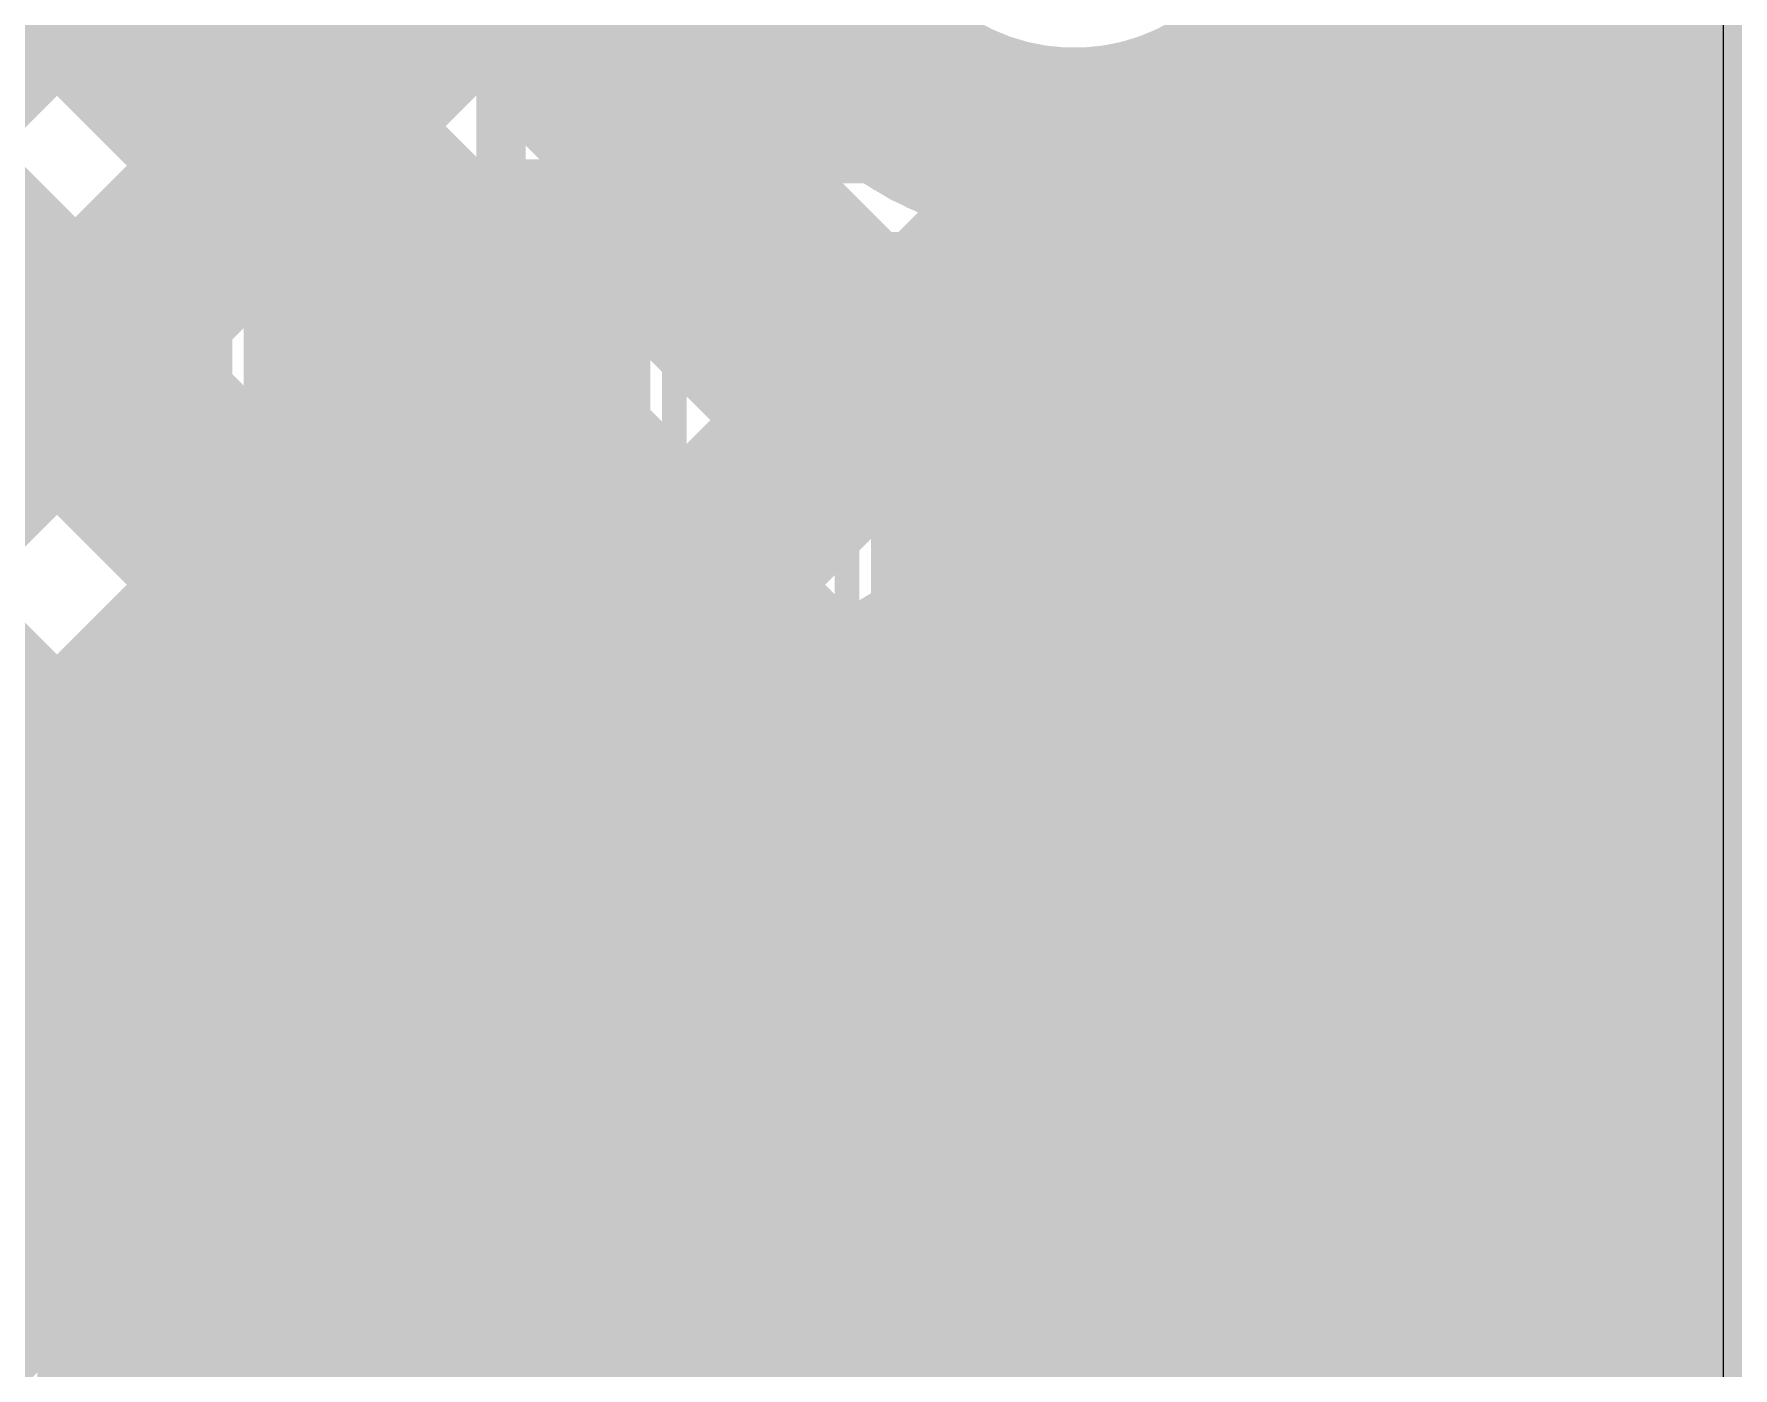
# Model space of a CAD drawing. Header units: millimetres. Extents: x 13 to 259, y -2 to 326.
# Drawn here: x 143.354 to 146.795, y 92.176 to 94.877 of the extents above; entities that cross this region are included whole.
import ezdxf

# ---------------------------------------------------------------- set-up
doc = ezdxf.new("R2010")
doc.units = ezdxf.units.MM
for name, color, linetype in [('BottomLayer', 5, 'Continuous'), ('ConnectLayer', 7, 'Continuous'), ('DrillDrawing', 1, 'Continuous'), ('Mechanical14', 56, 'Continuous'), ('Mechanical15', 56, 'Continuous'), ('Mechanical34', 56, 'Continuous'), ('Mechanical9', 56, 'Continuous'), ('MidLayer1', 16, 'Continuous'), ('MidLayer2', 76, 'Continuous'), ('MidLayer3', 90, 'Continuous'), ('MidLayer4', 156, 'Continuous'), ('MidLayer5', 130, 'Continuous'), ('MidLayer6', 216, 'Continuous'), ('MultiLayer', 9, 'Continuous'), ('TopLayer', 1, 'Continuous'), ('TopPaste', 8, 'Continuous'), ('TopSolder', 216, 'Continuous')]:
    doc.layers.add(name, color=color, linetype=linetype)

# ---------------------------------------------------------------- blocks, each defined once
blk = doc.blocks.new('RESC1005X40N_76')
at = {"layer": 'Mechanical14', "const_width": 0.1}
for points in [[(-0.5, 0.25), (0.5, 0.25)], [(-0.5, 0.25), (-0.5, -0.25)], [(0.5, 0.25), (0.5, -0.25)], [(-0.5, -0.25), (0.5, -0.25)]]:
    blk.add_lwpolyline(points, dxfattribs=at)
at = {"layer": 'Mechanical14', "const_width": 0.05}
for points in [[(-0.525, 0.25, 1), (-0.475, 0.25, 1)], [(-0.525, 0.25, 1), (-0.475, 0.25, 1)], [(0.475, 0.25, 1), (0.525, 0.25, 1)], [(0.475, 0.25, 1), (0.525, 0.25, 1)], [(-0.525, -0.25, 1), (-0.475, -0.25, 1)], [(-0.525, -0.25, 1), (-0.475, -0.25, 1)], [(0.475, -0.25, 1), (0.525, -0.25, 1)], [(0.475, -0.25, 1), (0.525, -0.25, 1)]]:
    blk.add_lwpolyline(points, format="xyb", close=True, dxfattribs=at)
at = {"layer": 'Mechanical15', "const_width": 0.05}
for points in [[(0, 0.5), (0, -0.5)], [(-0.91, 0.46), (0.91, 0.46)], [(-0.91, 0.46), (-0.91, -0.46)], [(0.91, 0.46), (0.91, -0.46)], [(-0.5, 0), (0.5, 0)], [(-0.91, -0.46), (0.91, -0.46)]]:
    blk.add_lwpolyline(points, dxfattribs=at)
at = {"layer": 'Mechanical15'}
for points, const_width in [([(-0.0125, 0.5, 1), (0.0125, 0.5, 1)], 0.025), ([(-0.9225, 0.46, 1), (-0.8975, 0.46, 1)], 0.025), ([(-0.9225, 0.46, 1), (-0.8975, 0.46, 1)], 0.025), ([(0.8975, 0.46, 1), (0.9225, 0.46, 1)], 0.025), ([(0.8975, 0.46, 1), (0.9225, 0.46, 1)], 0.025), ([(0.35, 0, 1), (-0.35, 0, 1)], 0.05), ([(-0.5125, 0, 1), (-0.4875, 0, 1)], 0.025), ([(-0.3625, 0, 1), (-0.3375, 0, 1)], 0.025), ([(0.3375, 0, 1), (0.3625, 0, 1)], 0.025), ([(0.4875, 0, 1), (0.5125, 0, 1)], 0.025), ([(-0.9225, -0.46, 1), (-0.8975, -0.46, 1)], 0.025), ([(-0.9225, -0.46, 1), (-0.8975, -0.46, 1)], 0.025), ([(0.8975, -0.46, 1), (0.9225, -0.46, 1)], 0.025), ([(0.8975, -0.46, 1), (0.9225, -0.46, 1)], 0.025), ([(-0.0125, -0.5, 1), (0.0125, -0.5, 1)], 0.025)]:
    blk.add_lwpolyline(points, format="xyb", close=True, dxfattribs=dict(at, const_width=const_width))
at = {"layer": 'TopLayer'}
for points in [[(-0.18, -0.31), (-0.18, 0.31), (-0.76, -0.31), (-0.76, 0.31)], [(0.76, -0.31), (0.76, 0.31), (0.18, -0.31), (0.18, 0.31)]]:
    blk.add_solid(points, dxfattribs=at)
at = {"layer": 'TopPaste'}
for points in [[(-0.18, -0.31), (-0.18, 0.31), (-0.76, -0.31), (-0.76, 0.31)], [(0.76, -0.31), (0.76, 0.31), (0.18, -0.31), (0.18, 0.31)]]:
    blk.add_solid(points, dxfattribs=at)
at = {"layer": 'TopSolder'}
for points in [[(-0.0784, -0.4116), (-0.0784, 0.4116), (-0.8616, -0.4116), (-0.8616, 0.4116)], [(0.8616, -0.4116), (0.8616, 0.4116), (0.0784, -0.4116), (0.0784, 0.4116)]]:
    blk.add_solid(points, dxfattribs=at)
blk = doc.blocks.new('RESC1005X40N_77')
at = {"layer": 'Mechanical14', "const_width": 0.1}
for points in [[(0.5, 0.25), (-0.5, 0.25)], [(-0.5, -0.25), (-0.5, 0.25)], [(0.5, -0.25), (0.5, 0.25)], [(0.5, -0.25), (-0.5, -0.25)]]:
    blk.add_lwpolyline(points, dxfattribs=at)
at = {"layer": 'Mechanical14', "const_width": 0.05}
for points in [[(-0.525, 0.25, 1), (-0.475, 0.25, 1)], [(-0.525, 0.25, 1), (-0.475, 0.25, 1)], [(0.475, 0.25, 1), (0.525, 0.25, 1)], [(0.475, 0.25, 1), (0.525, 0.25, 1)], [(-0.525, -0.25, 1), (-0.475, -0.25, 1)], [(-0.525, -0.25, 1), (-0.475, -0.25, 1)], [(0.475, -0.25, 1), (0.525, -0.25, 1)], [(0.475, -0.25, 1), (0.525, -0.25, 1)]]:
    blk.add_lwpolyline(points, format="xyb", close=True, dxfattribs=at)
at = {"layer": 'Mechanical15', "const_width": 0.05}
for points in [[(0, -0.5), (0, 0.5)], [(0.91, 0.46), (-0.91, 0.46)], [(-0.91, -0.46), (-0.91, 0.46)], [(0.91, -0.46), (0.91, 0.46)], [(0.5, 0), (-0.5, 0)], [(0.91, -0.46), (-0.91, -0.46)]]:
    blk.add_lwpolyline(points, dxfattribs=at)
at = {"layer": 'Mechanical15'}
for points, const_width in [([(-0.0125, 0.5, 1), (0.0125, 0.5, 1)], 0.025), ([(-0.9225, 0.46, 1), (-0.8975, 0.46, 1)], 0.025), ([(-0.9225, 0.46, 1), (-0.8975, 0.46, 1)], 0.025), ([(0.8975, 0.46, 1), (0.9225, 0.46, 1)], 0.025), ([(0.8975, 0.46, 1), (0.9225, 0.46, 1)], 0.025), ([(0.35, 0, 1), (-0.35, 0, 1)], 0.05), ([(-0.5125, 0, 1), (-0.4875, 0, 1)], 0.025), ([(-0.3625, 0, 1), (-0.3375, 0, 1)], 0.025), ([(0.3375, 0, 1), (0.3625, 0, 1)], 0.025), ([(0.4875, 0, 1), (0.5125, 0, 1)], 0.025), ([(-0.9225, -0.46, 1), (-0.8975, -0.46, 1)], 0.025), ([(-0.9225, -0.46, 1), (-0.8975, -0.46, 1)], 0.025), ([(0.8975, -0.46, 1), (0.9225, -0.46, 1)], 0.025), ([(0.8975, -0.46, 1), (0.9225, -0.46, 1)], 0.025), ([(-0.0125, -0.5, 1), (0.0125, -0.5, 1)], 0.025)]:
    blk.add_lwpolyline(points, format="xyb", close=True, dxfattribs=dict(at, const_width=const_width))
at = {"layer": 'TopLayer'}
for points in [[(-0.18, -0.31), (-0.18, 0.31), (-0.76, -0.31), (-0.76, 0.31)], [(0.76, -0.31), (0.76, 0.31), (0.18, -0.31), (0.18, 0.31)]]:
    blk.add_solid(points, dxfattribs=at)
at = {"layer": 'TopPaste'}
for points in [[(-0.18, -0.31), (-0.18, 0.31), (-0.76, -0.31), (-0.76, 0.31)], [(0.76, -0.31), (0.76, 0.31), (0.18, -0.31), (0.18, 0.31)]]:
    blk.add_solid(points, dxfattribs=at)
at = {"layer": 'TopSolder'}
for points in [[(-0.0784, -0.4116), (-0.0784, 0.4116), (-0.8616, -0.4116), (-0.8616, 0.4116)], [(0.8616, -0.4116), (0.8616, 0.4116), (0.0784, -0.4116), (0.0784, 0.4116)]]:
    blk.add_solid(points, dxfattribs=at)
blk = doc.blocks.new('RESC1005X40N_78')
at = {"layer": 'Mechanical14', "const_width": 0.1}
for points in [[(0.5, 0.25), (-0.5, 0.25)], [(-0.5, -0.25), (-0.5, 0.25)], [(0.5, -0.25), (0.5, 0.25)], [(0.5, -0.25), (-0.5, -0.25)]]:
    blk.add_lwpolyline(points, dxfattribs=at)
at = {"layer": 'Mechanical14', "const_width": 0.05}
for points in [[(-0.525, 0.25, 1), (-0.475, 0.25, 1)], [(-0.525, 0.25, 1), (-0.475, 0.25, 1)], [(0.475, 0.25, 1), (0.525, 0.25, 1)], [(0.475, 0.25, 1), (0.525, 0.25, 1)], [(-0.525, -0.25, 1), (-0.475, -0.25, 1)], [(-0.525, -0.25, 1), (-0.475, -0.25, 1)], [(0.475, -0.25, 1), (0.525, -0.25, 1)], [(0.475, -0.25, 1), (0.525, -0.25, 1)]]:
    blk.add_lwpolyline(points, format="xyb", close=True, dxfattribs=at)
at = {"layer": 'Mechanical15', "const_width": 0.05}
for points in [[(0, -0.5), (0, 0.5)], [(0.91, 0.46), (-0.91, 0.46)], [(-0.91, -0.46), (-0.91, 0.46)], [(0.91, -0.46), (0.91, 0.46)], [(0.5, 0), (-0.5, 0)], [(0.91, -0.46), (-0.91, -0.46)]]:
    blk.add_lwpolyline(points, dxfattribs=at)
at = {"layer": 'Mechanical15'}
for points, const_width in [([(-0.0125, 0.5, 1), (0.0125, 0.5, 1)], 0.025), ([(-0.9225, 0.46, 1), (-0.8975, 0.46, 1)], 0.025), ([(-0.9225, 0.46, 1), (-0.8975, 0.46, 1)], 0.025), ([(0.8975, 0.46, 1), (0.9225, 0.46, 1)], 0.025), ([(0.8975, 0.46, 1), (0.9225, 0.46, 1)], 0.025), ([(0.35, 0, 1), (-0.35, 0, 1)], 0.05), ([(-0.5125, 0, 1), (-0.4875, 0, 1)], 0.025), ([(-0.3625, 0, 1), (-0.3375, 0, 1)], 0.025), ([(0.3375, 0, 1), (0.3625, 0, 1)], 0.025), ([(0.4875, 0, 1), (0.5125, 0, 1)], 0.025), ([(-0.9225, -0.46, 1), (-0.8975, -0.46, 1)], 0.025), ([(-0.9225, -0.46, 1), (-0.8975, -0.46, 1)], 0.025), ([(0.8975, -0.46, 1), (0.9225, -0.46, 1)], 0.025), ([(0.8975, -0.46, 1), (0.9225, -0.46, 1)], 0.025), ([(-0.0125, -0.5, 1), (0.0125, -0.5, 1)], 0.025)]:
    blk.add_lwpolyline(points, format="xyb", close=True, dxfattribs=dict(at, const_width=const_width))
at = {"layer": 'TopLayer'}
for points in [[(-0.18, -0.31), (-0.18, 0.31), (-0.76, -0.31), (-0.76, 0.31)], [(0.76, -0.31), (0.76, 0.31), (0.18, -0.31), (0.18, 0.31)]]:
    blk.add_solid(points, dxfattribs=at)
at = {"layer": 'TopPaste'}
for points in [[(-0.18, -0.31), (-0.18, 0.31), (-0.76, -0.31), (-0.76, 0.31)], [(0.76, -0.31), (0.76, 0.31), (0.18, -0.31), (0.18, 0.31)]]:
    blk.add_solid(points, dxfattribs=at)
at = {"layer": 'TopSolder'}
for points in [[(-0.0784, -0.4116), (-0.0784, 0.4116), (-0.8616, -0.4116), (-0.8616, 0.4116)], [(0.8616, -0.4116), (0.8616, 0.4116), (0.0784, -0.4116), (0.0784, 0.4116)]]:
    blk.add_solid(points, dxfattribs=at)
blk = doc.blocks.new('RESC1005X40N_80')
at = {"layer": 'Mechanical14', "const_width": 0.1}
for points in [[(0.5, 0.25), (-0.5, 0.25)], [(-0.5, -0.25), (-0.5, 0.25)], [(0.5, -0.25), (0.5, 0.25)], [(0.5, -0.25), (-0.5, -0.25)]]:
    blk.add_lwpolyline(points, dxfattribs=at)
at = {"layer": 'Mechanical14', "const_width": 0.05}
for points in [[(-0.525, 0.25, 1), (-0.475, 0.25, 1)], [(-0.525, 0.25, 1), (-0.475, 0.25, 1)], [(0.475, 0.25, 1), (0.525, 0.25, 1)], [(0.475, 0.25, 1), (0.525, 0.25, 1)], [(-0.525, -0.25, 1), (-0.475, -0.25, 1)], [(-0.525, -0.25, 1), (-0.475, -0.25, 1)], [(0.475, -0.25, 1), (0.525, -0.25, 1)], [(0.475, -0.25, 1), (0.525, -0.25, 1)]]:
    blk.add_lwpolyline(points, format="xyb", close=True, dxfattribs=at)
at = {"layer": 'Mechanical15', "const_width": 0.05}
for points in [[(0, -0.5), (0, 0.5)], [(0.91, 0.46), (-0.91, 0.46)], [(-0.91, -0.46), (-0.91, 0.46)], [(0.91, -0.46), (0.91, 0.46)], [(0.5, 0), (-0.5, 0)], [(0.91, -0.46), (-0.91, -0.46)]]:
    blk.add_lwpolyline(points, dxfattribs=at)
at = {"layer": 'Mechanical15'}
for points, const_width in [([(-0.0125, 0.5, 1), (0.0125, 0.5, 1)], 0.025), ([(-0.9225, 0.46, 1), (-0.8975, 0.46, 1)], 0.025), ([(-0.9225, 0.46, 1), (-0.8975, 0.46, 1)], 0.025), ([(0.8975, 0.46, 1), (0.9225, 0.46, 1)], 0.025), ([(0.8975, 0.46, 1), (0.9225, 0.46, 1)], 0.025), ([(0.35, 0, 1), (-0.35, 0, 1)], 0.05), ([(-0.5125, 0, 1), (-0.4875, 0, 1)], 0.025), ([(-0.3625, 0, 1), (-0.3375, 0, 1)], 0.025), ([(0.3375, 0, 1), (0.3625, 0, 1)], 0.025), ([(0.4875, 0, 1), (0.5125, 0, 1)], 0.025), ([(-0.9225, -0.46, 1), (-0.8975, -0.46, 1)], 0.025), ([(-0.9225, -0.46, 1), (-0.8975, -0.46, 1)], 0.025), ([(0.8975, -0.46, 1), (0.9225, -0.46, 1)], 0.025), ([(0.8975, -0.46, 1), (0.9225, -0.46, 1)], 0.025), ([(-0.0125, -0.5, 1), (0.0125, -0.5, 1)], 0.025)]:
    blk.add_lwpolyline(points, format="xyb", close=True, dxfattribs=dict(at, const_width=const_width))
at = {"layer": 'TopLayer'}
for points in [[(-0.18, -0.31), (-0.18, 0.31), (-0.76, -0.31), (-0.76, 0.31)], [(0.76, -0.31), (0.76, 0.31), (0.18, -0.31), (0.18, 0.31)]]:
    blk.add_solid(points, dxfattribs=at)
at = {"layer": 'TopPaste'}
for points in [[(-0.18, -0.31), (-0.18, 0.31), (-0.76, -0.31), (-0.76, 0.31)], [(0.76, -0.31), (0.76, 0.31), (0.18, -0.31), (0.18, 0.31)]]:
    blk.add_solid(points, dxfattribs=at)
at = {"layer": 'TopSolder'}
for points in [[(-0.0784, -0.4116), (-0.0784, 0.4116), (-0.8616, -0.4116), (-0.8616, 0.4116)], [(0.8616, -0.4116), (0.8616, 0.4116), (0.0784, -0.4116), (0.0784, 0.4116)]]:
    blk.add_solid(points, dxfattribs=at)
blk = doc.blocks.new('RESC1005X40N_81')
at = {"layer": 'Mechanical14', "const_width": 0.1}
for points in [[(-0.5, 0.25), (0.5, 0.25)], [(-0.5, 0.25), (-0.5, -0.25)], [(0.5, 0.25), (0.5, -0.25)], [(-0.5, -0.25), (0.5, -0.25)]]:
    blk.add_lwpolyline(points, dxfattribs=at)
at = {"layer": 'Mechanical14', "const_width": 0.05}
for points in [[(-0.525, 0.25, 1), (-0.475, 0.25, 1)], [(-0.525, 0.25, 1), (-0.475, 0.25, 1)], [(0.475, 0.25, 1), (0.525, 0.25, 1)], [(0.475, 0.25, 1), (0.525, 0.25, 1)], [(-0.525, -0.25, 1), (-0.475, -0.25, 1)], [(-0.525, -0.25, 1), (-0.475, -0.25, 1)], [(0.475, -0.25, 1), (0.525, -0.25, 1)], [(0.475, -0.25, 1), (0.525, -0.25, 1)]]:
    blk.add_lwpolyline(points, format="xyb", close=True, dxfattribs=at)
at = {"layer": 'Mechanical15', "const_width": 0.05}
for points in [[(0, 0.5), (0, -0.5)], [(-0.91, 0.46), (0.91, 0.46)], [(-0.91, 0.46), (-0.91, -0.46)], [(0.91, 0.46), (0.91, -0.46)], [(-0.5, 0), (0.5, 0)], [(-0.91, -0.46), (0.91, -0.46)]]:
    blk.add_lwpolyline(points, dxfattribs=at)
at = {"layer": 'Mechanical15'}
for points, const_width in [([(-0.0125, 0.5, 1), (0.0125, 0.5, 1)], 0.025), ([(-0.9225, 0.46, 1), (-0.8975, 0.46, 1)], 0.025), ([(-0.9225, 0.46, 1), (-0.8975, 0.46, 1)], 0.025), ([(0.8975, 0.46, 1), (0.9225, 0.46, 1)], 0.025), ([(0.8975, 0.46, 1), (0.9225, 0.46, 1)], 0.025), ([(0.35, 0, 1), (-0.35, 0, 1)], 0.05), ([(-0.5125, 0, 1), (-0.4875, 0, 1)], 0.025), ([(-0.3625, 0, 1), (-0.3375, 0, 1)], 0.025), ([(0.3375, 0, 1), (0.3625, 0, 1)], 0.025), ([(0.4875, 0, 1), (0.5125, 0, 1)], 0.025), ([(-0.9225, -0.46, 1), (-0.8975, -0.46, 1)], 0.025), ([(-0.9225, -0.46, 1), (-0.8975, -0.46, 1)], 0.025), ([(0.8975, -0.46, 1), (0.9225, -0.46, 1)], 0.025), ([(0.8975, -0.46, 1), (0.9225, -0.46, 1)], 0.025), ([(-0.0125, -0.5, 1), (0.0125, -0.5, 1)], 0.025)]:
    blk.add_lwpolyline(points, format="xyb", close=True, dxfattribs=dict(at, const_width=const_width))
at = {"layer": 'TopLayer'}
for points in [[(-0.18, -0.31), (-0.18, 0.31), (-0.76, -0.31), (-0.76, 0.31)], [(0.76, -0.31), (0.76, 0.31), (0.18, -0.31), (0.18, 0.31)]]:
    blk.add_solid(points, dxfattribs=at)
at = {"layer": 'TopPaste'}
for points in [[(-0.18, -0.31), (-0.18, 0.31), (-0.76, -0.31), (-0.76, 0.31)], [(0.76, -0.31), (0.76, 0.31), (0.18, -0.31), (0.18, 0.31)]]:
    blk.add_solid(points, dxfattribs=at)
at = {"layer": 'TopSolder'}
for points in [[(-0.0784, -0.4116), (-0.0784, 0.4116), (-0.8616, -0.4116), (-0.8616, 0.4116)], [(0.8616, -0.4116), (0.8616, 0.4116), (0.0784, -0.4116), (0.0784, 0.4116)]]:
    blk.add_solid(points, dxfattribs=at)

msp = doc.modelspace()

# ---------------------------------------------------------------- linework, layer by layer
at = {"layer": 'BottomLayer', "const_width": 0.25}
for points in [[(144.0658, 94.0116, 1), (144.3158, 94.0116, 1)], [(145.3358, 94.0116, 1), (145.5858, 94.0116, 1)], [(144.0658, 93.0716, 1), (144.3158, 93.0716, 1)], [(145.3358, 93.0716, 1), (145.5858, 93.0716, 1)]]:
    msp.add_lwpolyline(points, format="xyb", close=True, dxfattribs=at)
at = {"layer": 'ConnectLayer', "const_width": 0.4}
for points in [[(146.59, 90.2614), (146.59, 117.0401)], [(146.51, 90.865), (146.51, 112.5108)], [(139.1214, 100.1631), (145.6561, 93.6283)], [(139.1214, 100.1631), (145.6561, 93.6283)], [(139.1214, 100.1631), (145.6561, 93.6283)], [(139.1353, 99.3006), (144.9982, 93.4378)], [(139.1353, 99.3006), (144.9982, 93.4378)], [(139.1353, 99.3006), (144.9982, 93.4378)], [(138.9374, 98.6501), (143.9691, 93.6183)], [(138.9374, 98.6501), (143.9691, 93.6183)], [(138.9374, 98.6501), (143.9691, 93.6183)], [(141.6643, 92.4497), (147.5574, 98.3428)], [(141.6643, 92.4497), (147.5574, 98.3428)], [(141.6643, 92.4497), (146.51, 97.2954)], [(144.7077, 97.1223), (147.7126, 94.1174)], [(144.7077, 97.1223), (147.7126, 94.1174)], [(141.6643, 92.4497), (146.05, 96.8354)], [(145.7905, 92.3333), (150.0155, 96.5582)], [(145.7905, 92.3333), (150.0155, 96.5582)], [(142.9461, 96.3384), (145.6561, 93.6283)], [(141.6057, 95.9817), (143.9691, 93.6183)], [(142.448, 95.988), (144.9982, 93.4378)], [(145.4204, 93.6602), (147.5496, 95.7894)], [(145.4204, 93.6602), (147.5496, 95.7894)], [(141.3617, 92.9957), (143.9904, 95.6243)], [(141.3617, 92.9957), (143.9904, 95.6243)], [(141.3617, 92.9957), (143.9904, 95.6243)], [(141.3617, 92.9957), (143.9904, 95.6243)], [(145.9731, 93.3644), (147.9389, 95.3302)], [(145.9731, 93.3644), (147.9389, 95.3302)], [(146.05, 93.1023), (146.05, 95.2085)], [(145.9943, 94.9872), (147.6134, 93.3681)], [(145.9943, 94.9872), (147.6134, 93.3681)], [(145.9943, 94.9872), (146.51, 94.4715)], [(145.9943, 94.9872), (146.05, 94.9315)], [(141.5403, 91.4771), (144.972, 94.9089)], [(141.5403, 91.4771), (144.972, 94.9089)], [(141.5403, 91.4771), (144.972, 94.9089)], [(141.8105, 94.9284), (143.6042, 93.1347)], [(141.8105, 94.9284), (143.6042, 93.1347)], [(141.8105, 94.9284), (143.6042, 93.1347)], [(141.8105, 94.9284), (143.6042, 93.1347)], [(143.0371, 92.974), (144.972, 94.9089)], [(146.59, 94.7998), (151.36, 94.7998)], [(145.4204, 93.6602), (146.51, 94.7499)], [(144.4911, 93.5795), (145.5713, 94.6596)], [(144.4911, 93.5795), (145.5713, 94.6596)], [(144.4911, 93.5795), (145.5713, 94.6596)], [(144.4911, 93.5795), (145.5713, 94.6596)], [(145.4834, 94.6496), (148.0758, 92.0573)], [(145.4834, 94.6496), (148.0758, 92.0573)], [(145.4834, 94.6496), (146.51, 93.623)], [(145.4834, 94.6496), (146.05, 94.083)], [(145.4204, 93.6602), (146.05, 94.2899)], [(146.59, 94.1998), (151.36, 94.1998)], [(141.8014, 94.089), (143.7077, 92.1827)], [(141.8014, 94.089), (143.7077, 92.1827)], [(141.8014, 94.089), (143.7077, 92.1827)], [(145.9731, 93.3644), (146.51, 93.9013)], [(146.59, 93.5998), (151.36, 93.5998)], [(145.9731, 93.3644), (146.05, 93.4413)], [(146.0407, 91.7349), (147.6359, 93.3301)], [(146.0407, 91.7349), (147.6359, 93.3301)], [(146.0176, 93.2669), (147.5931, 91.6914)], [(146.0176, 93.2669), (147.5931, 91.6914)], [(146.0176, 93.2669), (146.51, 92.7744)], [(144.7784, 93.0182), (144.8722, 93.112)], [(144.7784, 93.0182), (144.8722, 93.112)], [(144.7784, 93.0182), (144.8722, 93.112)], [(144.7784, 93.0182), (144.8722, 93.112)], [(145.7905, 92.3333), (146.51, 93.0528)], [(146.05, 91.8747), (146.05, 93.0409)], [(142.9014, 92.974), (143.609, 92.974)], [(146.59, 92.9998), (151.36, 92.9998)], [(144.7376, 92.8498), (145.2096, 92.3778)], [(144.7376, 92.8498), (145.2096, 92.3778)], [(144.7376, 92.8498), (145.2096, 92.3778)], [(137.7333, 86.8216), (143.683, 92.7713)], [(137.7333, 86.8216), (143.683, 92.7713)], [(137.7333, 86.8216), (143.683, 92.7713)], [(145.7905, 92.3333), (146.05, 92.5928)], [(145.827, 92.609), (148.7881, 89.6478)], [(145.827, 92.609), (148.7881, 89.6478)], [(145.827, 92.609), (146.51, 91.9259)], [(145.827, 92.609), (146.05, 92.3859)], [(144.7179, 92.1092), (145.1681, 92.5594)], [(144.7179, 92.1092), (145.1681, 92.5594)], [(144.7179, 92.1092), (145.1681, 92.5594)], [(145.557, 92.4895), (145.6404, 92.406)], [(144.2539, 92.485), (144.319, 92.4199)], [(144.2539, 92.485), (144.319, 92.4199)], [(144.2539, 92.485), (144.319, 92.4199)], [(146.59, 92.3998), (151.36, 92.3998)], [(146.0407, 91.7349), (146.51, 92.2043)]]:
    msp.add_lwpolyline(points, dxfattribs=at)
at = {"layer": 'ConnectLayer'}
for points, const_width in [([(146.0508, 95.2392, 1), (144.8708, 95.2392, 1)], 0.4), ([(146.0508, 95.2392, 1), (144.8708, 95.2392, 1)], 0.4), ([(146.0508, 95.2392, 1), (144.8708, 95.2392, 1)], 0.4), ([(145.8943, 94.9872, 1), (146.0943, 94.9872, 1)], 0.2), ([(145.8943, 94.9872, 1), (146.0943, 94.9872, 1)], 0.2), ([(145.8943, 94.9872, 1), (146.0943, 94.9872, 1)], 0.2), ([(145.8943, 94.9872, 1), (146.0943, 94.9872, 1)], 0.2), ([(145.95, 94.9315, 1), (146.15, 94.9315, 1)], 0.2), ([(144.872, 94.9089, 1), (145.072, 94.9089, 1)], 0.2), ([(144.872, 94.9089, 1), (145.072, 94.9089, 1)], 0.2), ([(144.872, 94.9089, 1), (145.072, 94.9089, 1)], 0.2), ([(144.872, 94.9089, 1), (145.072, 94.9089, 1)], 0.2), ([(146.49, 94.7998, 1), (146.69, 94.7998, 1)], 0.2), ([(146.41, 94.7499, 1), (146.61, 94.7499, 1)], 0.2), ([(145.4713, 94.6596, 1), (145.6713, 94.6596, 1)], 0.2), ([(145.4713, 94.6596, 1), (145.6713, 94.6596, 1)], 0.2), ([(145.4713, 94.6596, 1), (145.6713, 94.6596, 1)], 0.2), ([(145.4713, 94.6596, 1), (145.6713, 94.6596, 1)], 0.2), ([(145.3834, 94.6496, 1), (145.5834, 94.6496, 1)], 0.2), ([(145.3834, 94.6496, 1), (145.5834, 94.6496, 1)], 0.2), ([(145.3834, 94.6496, 1), (145.5834, 94.6496, 1)], 0.2), ([(145.3834, 94.6496, 1), (145.5834, 94.6496, 1)], 0.2), ([(146.41, 94.4715, 1), (146.61, 94.4715, 1)], 0.2), ([(145.95, 94.2899, 1), (146.15, 94.2899, 1)], 0.2), ([(146.49, 94.1998, 1), (146.69, 94.1998, 1)], 0.2), ([(145.95, 94.083, 1), (146.15, 94.083, 1)], 0.2), ([(146.41, 93.9013, 1), (146.61, 93.9013, 1)], 0.2), ([(144.7808, 93.0716, 1), (143.6008, 93.0716, 1)], 0.4), ([(144.7808, 93.0716, 1), (143.6008, 93.0716, 1)], 0.4), ([(144.7808, 93.0716, 1), (143.6008, 93.0716, 1)], 0.4), ([(146.0508, 93.0716, 1), (144.8708, 93.0716, 1)], 0.4), ([(146.0508, 93.0716, 1), (144.8708, 93.0716, 1)], 0.4), ([(146.0508, 93.0716, 1), (144.8708, 93.0716, 1)], 0.4), ([(145.3204, 93.6602, 1), (145.5204, 93.6602, 1)], 0.2), ([(145.3204, 93.6602, 1), (145.5204, 93.6602, 1)], 0.2), ([(145.3204, 93.6602, 1), (145.5204, 93.6602, 1)], 0.2), ([(145.3204, 93.6602, 1), (145.5204, 93.6602, 1)], 0.2), ([(145.5561, 93.6283, 1), (145.7561, 93.6283, 1)], 0.2), ([(145.5561, 93.6283, 1), (145.7561, 93.6283, 1)], 0.2), ([(145.5561, 93.6283, 1), (145.7561, 93.6283, 1)], 0.2), ([(145.5561, 93.6283, 1), (145.7561, 93.6283, 1)], 0.2), ([(146.41, 93.623, 1), (146.61, 93.623, 1)], 0.2), ([(143.8691, 93.6183, 1), (144.0691, 93.6183, 1)], 0.2), ([(143.8691, 93.6183, 1), (144.0691, 93.6183, 1)], 0.2), ([(143.8691, 93.6183, 1), (144.0691, 93.6183, 1)], 0.2), ([(143.8691, 93.6183, 1), (144.0691, 93.6183, 1)], 0.2), ([(146.49, 93.5998, 1), (146.69, 93.5998, 1)], 0.2), ([(144.3911, 93.5795, 1), (144.5911, 93.5795, 1)], 0.2), ([(144.3911, 93.5795, 1), (144.5911, 93.5795, 1)], 0.2), ([(144.3911, 93.5795, 1), (144.5911, 93.5795, 1)], 0.2), ([(144.3911, 93.5795, 1), (144.5911, 93.5795, 1)], 0.2), ([(144.8982, 93.4378, 1), (145.0982, 93.4378, 1)], 0.2), ([(144.8982, 93.4378, 1), (145.0982, 93.4378, 1)], 0.2), ([(144.8982, 93.4378, 1), (145.0982, 93.4378, 1)], 0.2), ([(144.8982, 93.4378, 1), (145.0982, 93.4378, 1)], 0.2), ([(145.95, 93.4413, 1), (146.15, 93.4413, 1)], 0.2), ([(145.8731, 93.3644, 1), (146.0731, 93.3644, 1)], 0.2), ([(145.8731, 93.3644, 1), (146.0731, 93.3644, 1)], 0.2), ([(145.8731, 93.3644, 1), (146.0731, 93.3644, 1)], 0.2), ([(145.8731, 93.3644, 1), (146.0731, 93.3644, 1)], 0.2), ([(145.9176, 93.2669, 1), (146.1176, 93.2669, 1)], 0.2), ([(145.9176, 93.2669, 1), (146.1176, 93.2669, 1)], 0.2), ([(145.9176, 93.2669, 1), (146.1176, 93.2669, 1)], 0.2), ([(143.5042, 93.1347, 1), (143.7042, 93.1347, 1)], 0.2), ([(143.5042, 93.1347, 1), (143.7042, 93.1347, 1)], 0.2), ([(143.5042, 93.1347, 1), (143.7042, 93.1347, 1)], 0.2), ([(143.5042, 93.1347, 1), (143.7042, 93.1347, 1)], 0.2), ([(144.7722, 93.112, 1), (144.9722, 93.112, 1)], 0.2), ([(144.7722, 93.112, 1), (144.9722, 93.112, 1)], 0.2), ([(144.7722, 93.112, 1), (144.9722, 93.112, 1)], 0.2), ([(144.7722, 93.112, 1), (144.9722, 93.112, 1)], 0.2), ([(145.95, 93.1023, 1), (146.15, 93.1023, 1)], 0.2), ([(145.95, 93.1023, 1), (146.15, 93.1023, 1)], 0.2), ([(143.5008, 93.0716, 1), (143.7008, 93.0716, 1)], 0.2), ([(143.5008, 93.0716, 1), (143.7008, 93.0716, 1)], 0.2), ([(143.5008, 93.0716, 1), (143.7008, 93.0716, 1)], 0.2), ([(144.6808, 93.0716, 1), (144.8808, 93.0716, 1)], 0.2), ([(144.6808, 93.0716, 1), (144.8808, 93.0716, 1)], 0.2), ([(144.6808, 93.0716, 1), (144.8808, 93.0716, 1)], 0.2), ([(144.6808, 93.0716, 1), (144.8808, 93.0716, 1)], 0.2), ([(144.6808, 93.0716, 1), (144.8808, 93.0716, 1)], 0.2), ([(144.7708, 93.0716, 1), (144.9708, 93.0716, 1)], 0.2), ([(144.7708, 93.0716, 1), (144.9708, 93.0716, 1)], 0.2), ([(144.7708, 93.0716, 1), (144.9708, 93.0716, 1)], 0.2), ([(145.95, 93.0409, 1), (146.15, 93.0409, 1)], 0.2), ([(145.95, 93.0409, 1), (146.15, 93.0409, 1)], 0.2), ([(145.9508, 93.0716, 1), (146.1508, 93.0716, 1)], 0.2), ([(145.9508, 93.0716, 1), (146.1508, 93.0716, 1)], 0.2), ([(145.9508, 93.0716, 1), (146.1508, 93.0716, 1)], 0.2), ([(146.41, 93.0528, 1), (146.61, 93.0528, 1)], 0.2), ([(144.6784, 93.0182, 1), (144.8784, 93.0182, 1)], 0.2), ([(144.6784, 93.0182, 1), (144.8784, 93.0182, 1)], 0.2), ([(144.6784, 93.0182, 1), (144.8784, 93.0182, 1)], 0.2), ([(144.6784, 93.0182, 1), (144.8784, 93.0182, 1)], 0.2), ([(143.509, 92.974, 1), (143.709, 92.974, 1)], 0.2), ([(143.509, 92.974, 1), (143.709, 92.974, 1)], 0.2), ([(144.6727, 92.974, 1), (144.8727, 92.974, 1)], 0.2), ([(144.7791, 92.9731, 1), (144.9791, 92.9731, 1)], 0.2), ([(146.49, 92.9998, 1), (146.69, 92.9998, 1)], 0.2), ([(144.6376, 92.8498, 1), (144.8376, 92.8498, 1)], 0.2), ([(144.6376, 92.8498, 1), (144.8376, 92.8498, 1)], 0.2), ([(144.6376, 92.8498, 1), (144.8376, 92.8498, 1)], 0.2), ([(143.583, 92.7713, 1), (143.783, 92.7713, 1)], 0.2), ([(143.583, 92.7713, 1), (143.783, 92.7713, 1)], 0.2), ([(143.583, 92.7713, 1), (143.783, 92.7713, 1)], 0.2), ([(146.41, 92.7744, 1), (146.61, 92.7744, 1)], 0.2), ([(145.727, 92.609, 1), (145.927, 92.609, 1)], 0.2), ([(145.727, 92.609, 1), (145.927, 92.609, 1)], 0.2), ([(145.727, 92.609, 1), (145.927, 92.609, 1)], 0.2), ([(145.727, 92.609, 1), (145.927, 92.609, 1)], 0.2), ([(145.95, 92.5928, 1), (146.15, 92.5928, 1)], 0.2), ([(145.0681, 92.5594, 1), (145.2681, 92.5594, 1)], 0.2), ([(145.0681, 92.5594, 1), (145.2681, 92.5594, 1)], 0.2), ([(145.0681, 92.5594, 1), (145.2681, 92.5594, 1)], 0.2), ([(145.457, 92.4895, 1), (145.657, 92.4895, 1)], 0.2), ([(145.457, 92.4895, 1), (145.657, 92.4895, 1)], 0.2), ([(144.1539, 92.485, 1), (144.3539, 92.485, 1)], 0.2), ([(144.1539, 92.485, 1), (144.3539, 92.485, 1)], 0.2), ([(144.1539, 92.485, 1), (144.3539, 92.485, 1)], 0.2), ([(144.219, 92.4199, 1), (144.419, 92.4199, 1)], 0.2), ([(144.219, 92.4199, 1), (144.419, 92.4199, 1)], 0.2), ([(144.219, 92.4199, 1), (144.419, 92.4199, 1)], 0.2), ([(145.5404, 92.406, 1), (145.7404, 92.406, 1)], 0.2), ([(145.5404, 92.406, 1), (145.7404, 92.406, 1)], 0.2), ([(145.95, 92.3859, 1), (146.15, 92.3859, 1)], 0.2), ([(146.49, 92.3998, 1), (146.69, 92.3998, 1)], 0.2), ([(145.1096, 92.3778, 1), (145.3096, 92.3778, 1)], 0.2), ([(145.1096, 92.3778, 1), (145.3096, 92.3778, 1)], 0.2), ([(145.1096, 92.3778, 1), (145.3096, 92.3778, 1)], 0.2), ([(145.6905, 92.3333, 1), (145.8905, 92.3333, 1)], 0.2), ([(145.6905, 92.3333, 1), (145.8905, 92.3333, 1)], 0.2), ([(145.6905, 92.3333, 1), (145.8905, 92.3333, 1)], 0.2), ([(145.6905, 92.3333, 1), (145.8905, 92.3333, 1)], 0.2), ([(143.6077, 92.1827, 1), (143.8077, 92.1827, 1)], 0.2), ([(143.6077, 92.1827, 1), (143.8077, 92.1827, 1)], 0.2), ([(143.6077, 92.1827, 1), (143.8077, 92.1827, 1)], 0.2), ([(146.41, 92.2043, 1), (146.61, 92.2043, 1)], 0.2), ([(144.6179, 92.1092, 1), (144.8179, 92.1092, 1)], 0.2), ([(144.6179, 92.1092, 1), (144.8179, 92.1092, 1)], 0.2), ([(144.6179, 92.1092, 1), (144.8179, 92.1092, 1)], 0.2)]:
    msp.add_lwpolyline(points, format="xyb", close=True, dxfattribs=dict(at, const_width=const_width))
at = {"layer": 'ConnectLayer', "const_width": 0.4}
for points in [[(146.05, 95.2085, -38.390268), (146.05, 95.2699)], [(143.609, 92.974, -1.08675), (144.7808, 93.0716)], [(144.8791, 92.9731, -1.059523), (146.05, 93.1023)], [(144.7808, 93.0716, -0.041572), (144.7727, 92.974)], [(146.05, 93.0409, -0.352354), (145.557, 92.4895)], [(143.8342, 91.374, -1.612954), (144.7808, 91.844)], [(143.8342, 91.374, -1.612954), (144.7808, 91.844)], [(143.8342, 91.374, -1.612954), (144.7808, 91.844)], [(145.1042, 91.374, -1.612954), (146.0508, 91.844)], [(145.1042, 91.374, -1.612954), (146.0508, 91.844)], [(145.1042, 91.374, -1.612954), (146.0508, 91.844)], [(145.6404, 92.406, -0.311915), (146.05, 91.8747)]]:
    msp.add_lwpolyline(points, format="xyb", dxfattribs=at)
at = {"layer": 'DrillDrawing', "const_width": 0.0508}
for points in [[(144.0638, 94.1386), (144.0638, 94.2656)], [(144.0638, 94.2656), (144.3178, 94.2656)], [(144.3178, 94.1386), (144.3178, 94.2656)], [(145.3338, 94.1386), (145.3338, 94.2656)], [(145.3338, 94.2656), (145.5878, 94.2656)], [(145.5878, 94.1386), (145.5878, 94.2656)], [(143.9368, 93.8846), (143.9368, 94.1386)], [(143.9368, 94.1386), (144.0638, 94.1386)], [(144.3178, 94.1386), (144.4448, 94.1386)], [(144.4448, 93.8846), (144.4448, 94.1386)], [(145.2068, 93.8846), (145.2068, 94.1386)], [(145.2068, 94.1386), (145.3338, 94.1386)], [(145.5878, 94.1386), (145.7148, 94.1386)], [(145.7148, 93.8846), (145.7148, 94.1386)], [(143.9368, 93.8846), (144.0638, 93.8846)], [(144.0638, 93.7576), (144.0638, 93.8846)], [(144.3178, 93.8846), (144.4448, 93.8846)], [(144.3178, 93.7576), (144.3178, 93.8846)], [(145.2068, 93.8846), (145.3338, 93.8846)], [(145.3338, 93.7576), (145.3338, 93.8846)], [(145.5878, 93.8846), (145.7148, 93.8846)], [(145.5878, 93.7576), (145.5878, 93.8846)], [(144.0638, 93.7576), (144.3178, 93.7576)], [(145.3338, 93.7576), (145.5878, 93.7576)], [(144.0638, 93.1986), (144.0638, 93.3256)], [(144.0638, 93.3256), (144.3178, 93.3256)], [(144.3178, 93.1986), (144.3178, 93.3256)], [(145.3338, 93.1986), (145.3338, 93.3256)], [(145.3338, 93.3256), (145.5878, 93.3256)], [(145.5878, 93.1986), (145.5878, 93.3256)], [(143.9368, 92.9446), (143.9368, 93.1986)], [(143.9368, 93.1986), (144.0638, 93.1986)], [(144.3178, 93.1986), (144.4448, 93.1986)], [(144.4448, 92.9446), (144.4448, 93.1986)], [(145.2068, 92.9446), (145.2068, 93.1986)], [(145.2068, 93.1986), (145.3338, 93.1986)], [(145.5878, 93.1986), (145.7148, 93.1986)], [(145.7148, 92.9446), (145.7148, 93.1986)], [(143.9368, 92.9446), (144.0638, 92.9446)], [(144.0638, 92.8176), (144.0638, 92.9446)], [(144.3178, 92.9446), (144.4448, 92.9446)], [(144.3178, 92.8176), (144.3178, 92.9446)], [(145.2068, 92.9446), (145.3338, 92.9446)], [(145.3338, 92.8176), (145.3338, 92.9446)], [(145.5878, 92.9446), (145.7148, 92.9446)], [(145.5878, 92.8176), (145.5878, 92.9446)], [(144.0638, 92.8176), (144.3178, 92.8176)], [(145.3338, 92.8176), (145.5878, 92.8176)]]:
    msp.add_lwpolyline(points, dxfattribs=at)
at = {"layer": 'DrillDrawing', "const_width": 0.0254}
for points in [[(144.0511, 94.2656, 1), (144.0765, 94.2656, 1)], [(144.0511, 94.2656, 1), (144.0765, 94.2656, 1)], [(144.3051, 94.2656, 1), (144.3305, 94.2656, 1)], [(144.3051, 94.2656, 1), (144.3305, 94.2656, 1)], [(145.3211, 94.2656, 1), (145.3465, 94.2656, 1)], [(145.3211, 94.2656, 1), (145.3465, 94.2656, 1)], [(145.5751, 94.2656, 1), (145.6005, 94.2656, 1)], [(145.5751, 94.2656, 1), (145.6005, 94.2656, 1)], [(143.9241, 94.1386, 1), (143.9495, 94.1386, 1)], [(143.9241, 94.1386, 1), (143.9495, 94.1386, 1)], [(144.0511, 94.1386, 1), (144.0765, 94.1386, 1)], [(144.0511, 94.1386, 1), (144.0765, 94.1386, 1)], [(144.3051, 94.1386, 1), (144.3305, 94.1386, 1)], [(144.3051, 94.1386, 1), (144.3305, 94.1386, 1)], [(144.4321, 94.1386, 1), (144.4575, 94.1386, 1)], [(144.4321, 94.1386, 1), (144.4575, 94.1386, 1)], [(145.1941, 94.1386, 1), (145.2195, 94.1386, 1)], [(145.1941, 94.1386, 1), (145.2195, 94.1386, 1)], [(145.3211, 94.1386, 1), (145.3465, 94.1386, 1)], [(145.3211, 94.1386, 1), (145.3465, 94.1386, 1)], [(145.5751, 94.1386, 1), (145.6005, 94.1386, 1)], [(145.5751, 94.1386, 1), (145.6005, 94.1386, 1)], [(145.7021, 94.1386, 1), (145.7275, 94.1386, 1)], [(145.7021, 94.1386, 1), (145.7275, 94.1386, 1)], [(143.9241, 93.8846, 1), (143.9495, 93.8846, 1)], [(143.9241, 93.8846, 1), (143.9495, 93.8846, 1)], [(144.0511, 93.8846, 1), (144.0765, 93.8846, 1)], [(144.0511, 93.8846, 1), (144.0765, 93.8846, 1)], [(144.3051, 93.8846, 1), (144.3305, 93.8846, 1)], [(144.3051, 93.8846, 1), (144.3305, 93.8846, 1)], [(144.4321, 93.8846, 1), (144.4575, 93.8846, 1)], [(144.4321, 93.8846, 1), (144.4575, 93.8846, 1)], [(145.1941, 93.8846, 1), (145.2195, 93.8846, 1)], [(145.1941, 93.8846, 1), (145.2195, 93.8846, 1)], [(145.3211, 93.8846, 1), (145.3465, 93.8846, 1)], [(145.3211, 93.8846, 1), (145.3465, 93.8846, 1)], [(145.5751, 93.8846, 1), (145.6005, 93.8846, 1)], [(145.5751, 93.8846, 1), (145.6005, 93.8846, 1)], [(145.7021, 93.8846, 1), (145.7275, 93.8846, 1)], [(145.7021, 93.8846, 1), (145.7275, 93.8846, 1)], [(144.0511, 93.7576, 1), (144.0765, 93.7576, 1)], [(144.0511, 93.7576, 1), (144.0765, 93.7576, 1)], [(144.3051, 93.7576, 1), (144.3305, 93.7576, 1)], [(144.3051, 93.7576, 1), (144.3305, 93.7576, 1)], [(145.3211, 93.7576, 1), (145.3465, 93.7576, 1)], [(145.3211, 93.7576, 1), (145.3465, 93.7576, 1)], [(145.5751, 93.7576, 1), (145.6005, 93.7576, 1)], [(145.5751, 93.7576, 1), (145.6005, 93.7576, 1)], [(144.0511, 93.3256, 1), (144.0765, 93.3256, 1)], [(144.0511, 93.3256, 1), (144.0765, 93.3256, 1)], [(144.3051, 93.3256, 1), (144.3305, 93.3256, 1)], [(144.3051, 93.3256, 1), (144.3305, 93.3256, 1)], [(145.3211, 93.3256, 1), (145.3465, 93.3256, 1)], [(145.3211, 93.3256, 1), (145.3465, 93.3256, 1)], [(145.5751, 93.3256, 1), (145.6005, 93.3256, 1)], [(145.5751, 93.3256, 1), (145.6005, 93.3256, 1)], [(143.9241, 93.1986, 1), (143.9495, 93.1986, 1)], [(143.9241, 93.1986, 1), (143.9495, 93.1986, 1)], [(144.0511, 93.1986, 1), (144.0765, 93.1986, 1)], [(144.0511, 93.1986, 1), (144.0765, 93.1986, 1)], [(144.3051, 93.1986, 1), (144.3305, 93.1986, 1)], [(144.3051, 93.1986, 1), (144.3305, 93.1986, 1)], [(144.4321, 93.1986, 1), (144.4575, 93.1986, 1)], [(144.4321, 93.1986, 1), (144.4575, 93.1986, 1)], [(145.1941, 93.1986, 1), (145.2195, 93.1986, 1)], [(145.1941, 93.1986, 1), (145.2195, 93.1986, 1)], [(145.3211, 93.1986, 1), (145.3465, 93.1986, 1)], [(145.3211, 93.1986, 1), (145.3465, 93.1986, 1)], [(145.5751, 93.1986, 1), (145.6005, 93.1986, 1)], [(145.5751, 93.1986, 1), (145.6005, 93.1986, 1)], [(145.7021, 93.1986, 1), (145.7275, 93.1986, 1)], [(145.7021, 93.1986, 1), (145.7275, 93.1986, 1)], [(143.9241, 92.9446, 1), (143.9495, 92.9446, 1)], [(143.9241, 92.9446, 1), (143.9495, 92.9446, 1)], [(144.0511, 92.9446, 1), (144.0765, 92.9446, 1)], [(144.0511, 92.9446, 1), (144.0765, 92.9446, 1)], [(144.3051, 92.9446, 1), (144.3305, 92.9446, 1)], [(144.3051, 92.9446, 1), (144.3305, 92.9446, 1)], [(144.4321, 92.9446, 1), (144.4575, 92.9446, 1)], [(144.4321, 92.9446, 1), (144.4575, 92.9446, 1)], [(145.1941, 92.9446, 1), (145.2195, 92.9446, 1)], [(145.1941, 92.9446, 1), (145.2195, 92.9446, 1)], [(145.3211, 92.9446, 1), (145.3465, 92.9446, 1)], [(145.3211, 92.9446, 1), (145.3465, 92.9446, 1)], [(145.5751, 92.9446, 1), (145.6005, 92.9446, 1)], [(145.5751, 92.9446, 1), (145.6005, 92.9446, 1)], [(145.7021, 92.9446, 1), (145.7275, 92.9446, 1)], [(145.7021, 92.9446, 1), (145.7275, 92.9446, 1)], [(144.0511, 92.8176, 1), (144.0765, 92.8176, 1)], [(144.0511, 92.8176, 1), (144.0765, 92.8176, 1)], [(144.3051, 92.8176, 1), (144.3305, 92.8176, 1)], [(144.3051, 92.8176, 1), (144.3305, 92.8176, 1)], [(145.3211, 92.8176, 1), (145.3465, 92.8176, 1)], [(145.3211, 92.8176, 1), (145.3465, 92.8176, 1)], [(145.5751, 92.8176, 1), (145.6005, 92.8176, 1)], [(145.5751, 92.8176, 1), (145.6005, 92.8176, 1)]]:
    msp.add_lwpolyline(points, format="xyb", close=True, dxfattribs=at)
at = {"layer": 'Mechanical34', "const_width": 0.1}
msp.add_lwpolyline([(146.8, 72.8), (146.8, 131.8)], dxfattribs=at)
at = {"layer": 'Mechanical9', "const_width": 0.1}
for points in [[(144.3, 67.8), (144.3, 100.7)], [(146.3001, 66.8), (146.3001, 100.7)]]:
    msp.add_lwpolyline(points, dxfattribs=at)
at = {"layer": 'MidLayer1', "const_width": 0.25}
for points in [[(144.0658, 94.0116, 1), (144.3158, 94.0116, 1)], [(145.3358, 94.0116, 1), (145.5858, 94.0116, 1)], [(144.0658, 93.0716, 1), (144.3158, 93.0716, 1)], [(145.3358, 93.0716, 1), (145.5858, 93.0716, 1)]]:
    msp.add_lwpolyline(points, format="xyb", close=True, dxfattribs=at)
at = {"layer": 'MidLayer2'}
for points, const_width in [([(141.9326, 94.695), (143.7409, 92.8867)], 0.12), ([(141.8, 94.375), (143.4209, 92.7542)], 0.12), ([(144.1908, 91.844), (144.1908, 93.0716)], 0.2), ([(145.4608, 93.0716), (145.9508, 92.5816)], 0.2), ([(143.7409, 87.1133), (143.7409, 92.8867)], 0.12), ([(143.4209, 87.2458), (143.4209, 92.7542)], 0.12), ([(145.9508, 91.394), (145.9508, 92.5816)], 0.2)]:
    msp.add_lwpolyline(points, dxfattribs=dict(at, const_width=const_width))
for points, const_width in [([(144.0658, 94.0116, 1), (144.3158, 94.0116, 1)], 0.25), ([(145.3358, 94.0116, 1), (145.5858, 94.0116, 1)], 0.25), ([(144.0658, 93.0716, 1), (144.3158, 93.0716, 1)], 0.25), ([(145.3358, 93.0716, 1), (145.5858, 93.0716, 1)], 0.25), ([(144.1408, 93.0716, 1), (144.2408, 93.0716, 1)], 0.1), ([(145.4108, 93.0716, 1), (145.5108, 93.0716, 1)], 0.1), ([(143.7109, 92.8867, 1), (143.7709, 92.8867, 1)], 0.06), ([(143.7109, 92.8867, 1), (143.7709, 92.8867, 1)], 0.06), ([(143.3909, 92.7542, 1), (143.4509, 92.7542, 1)], 0.06), ([(143.3909, 92.7542, 1), (143.4509, 92.7542, 1)], 0.06), ([(145.9008, 92.5816, 1), (146.0008, 92.5816, 1)], 0.1), ([(145.9008, 92.5816, 1), (146.0008, 92.5816, 1)], 0.1)]:
    msp.add_lwpolyline(points, format="xyb", close=True, dxfattribs=dict(at, const_width=const_width))
at = {"layer": 'MidLayer3'}
for points, const_width in [([(144.0658, 94.0116, 1), (144.3158, 94.0116, 1)], 0.25), ([(145.3358, 94.0116, 1), (145.5858, 94.0116, 1)], 0.25), ([(144.0658, 93.0716, 1), (144.3158, 93.0716, 1)], 0.25), ([(145.3358, 93.0716, 1), (145.5858, 93.0716, 1)], 0.25), ([(144.7488, 92.434, 1), (144.9488, 92.434, 1)], 0.2), ([(144.7488, 92.434, 1), (144.9488, 92.434, 1)], 0.2)]:
    msp.add_lwpolyline(points, format="xyb", close=True, dxfattribs=dict(at, const_width=const_width))
at = {"layer": 'MidLayer3', "const_width": 0.4}
for points in [[(142.9014, 92.434), (144.8488, 92.434)], [(144.8488, 92.434), (145.4388, 91.844)]]:
    msp.add_lwpolyline(points, dxfattribs=at)
at = {"layer": 'MidLayer4'}
for points, const_width in [([(146.85, 90.075), (146.85, 99.9)], 0.4), ([(144.725, 94.9208), (144.725, 95.645)], 0.2), ([(143.4787, 95.2938), (144.2241, 94.5483)], 0.15), ([(144.725, 94.9208), (144.9708, 94.675)], 0.2), ([(144.9708, 94.675), (145.775, 94.675)], 0.2), ([(145.775, 94.675), (146.025, 94.425)], 0.2), ([(143.1887, 94.65), (143.7258, 94.1128)], 0.15), ([(144.2241, 94.5483), (144.3768, 94.5483)], 0.15), ([(144.3768, 94.5483), (144.875, 94.05)], 0.15), ([(145.925, 94.525), (146.025, 94.425)], 0.2), ([(146.025, 94.425), (146.035, 94.415)], 0.2), ([(146.025, 94.425), (146.025, 94.425)], 0.2), ([(146.025, 90.7752), (146.025, 94.425)], 0.2), ([(146.035, 94.415), (146.035, 94.415)], 0.2), ([(146.035, 94.415), (146.05, 94.4)], 0.2), ([(143.7258, 91.6258), (143.7258, 94.1128)], 0.15), ([(144.875, 91.8706), (144.875, 94.05)], 0.15)]:
    msp.add_lwpolyline(points, dxfattribs=dict(at, const_width=const_width))
for points, const_width in [([(144.675, 94.9208, 1), (144.775, 94.9208, 1)], 0.1), ([(144.675, 94.9208, 1), (144.775, 94.9208, 1)], 0.1), ([(144.9208, 94.675, 1), (145.0208, 94.675, 1)], 0.1), ([(144.9208, 94.675, 1), (145.0208, 94.675, 1)], 0.1), ([(145.725, 94.675, 1), (145.825, 94.675, 1)], 0.1), ([(145.725, 94.675, 1), (145.825, 94.675, 1)], 0.1), ([(144.1866, 94.5483, 1), (144.2616, 94.5483, 1)], 0.075), ([(144.1866, 94.5483, 1), (144.2616, 94.5483, 1)], 0.075), ([(144.3393, 94.5483, 1), (144.4143, 94.5483, 1)], 0.075), ([(144.3393, 94.5483, 1), (144.4143, 94.5483, 1)], 0.075), ([(145.875, 94.525, 1), (145.975, 94.525, 1)], 0.1), ([(145.975, 94.425, 1), (146.075, 94.425, 1)], 0.1), ([(145.975, 94.425, 1), (146.075, 94.425, 1)], 0.1), ([(145.975, 94.425, 1), (146.075, 94.425, 1)], 0.1), ([(145.975, 94.425, 1), (146.075, 94.425, 1)], 0.1), ([(145.975, 94.425, 1), (146.075, 94.425, 1)], 0.1), ([(145.975, 94.425, 1), (146.075, 94.425, 1)], 0.1), ([(145.985, 94.415, 1), (146.085, 94.415, 1)], 0.1), ([(145.985, 94.415, 1), (146.085, 94.415, 1)], 0.1), ([(145.985, 94.415, 1), (146.085, 94.415, 1)], 0.1), ([(145.985, 94.415, 1), (146.085, 94.415, 1)], 0.1), ([(146, 94.4, 1), (146.1, 94.4, 1)], 0.1), ([(144.0658, 94.0116, 1), (144.3158, 94.0116, 1)], 0.25), ([(145.3358, 94.0116, 1), (145.5858, 94.0116, 1)], 0.25), ([(143.6883, 94.1128, 1), (143.7633, 94.1128, 1)], 0.075), ([(143.6883, 94.1128, 1), (143.7633, 94.1128, 1)], 0.075), ([(144.8375, 94.05, 1), (144.9125, 94.05, 1)], 0.075), ([(144.8375, 94.05, 1), (144.9125, 94.05, 1)], 0.075), ([(144.0658, 93.0716, 1), (144.3158, 93.0716, 1)], 0.25), ([(145.3358, 93.0716, 1), (145.5858, 93.0716, 1)], 0.25)]:
    msp.add_lwpolyline(points, format="xyb", close=True, dxfattribs=dict(at, const_width=const_width))
at = {"layer": 'MidLayer5', "const_width": 0.25}
for points in [[(144.0658, 94.0116, 1), (144.3158, 94.0116, 1)], [(145.3358, 94.0116, 1), (145.5858, 94.0116, 1)], [(144.0658, 93.0716, 1), (144.3158, 93.0716, 1)], [(145.3358, 93.0716, 1), (145.5858, 93.0716, 1)]]:
    msp.add_lwpolyline(points, format="xyb", close=True, dxfattribs=at)
at = {"layer": 'MidLayer6', "const_width": 0.25}
for points in [[(144.0658, 94.0116, 1), (144.3158, 94.0116, 1)], [(145.3358, 94.0116, 1), (145.5858, 94.0116, 1)], [(144.0658, 93.0716, 1), (144.3158, 93.0716, 1)], [(145.3358, 93.0716, 1), (145.5858, 93.0716, 1)]]:
    msp.add_lwpolyline(points, format="xyb", close=True, dxfattribs=at)
at = {"layer": 'MultiLayer', "const_width": 0.25}
for points in [[(144.0658, 94.0116, 1), (144.3158, 94.0116, 1)], [(145.3358, 94.0116, 1), (145.5858, 94.0116, 1)], [(144.0658, 93.0716, 1), (144.3158, 93.0716, 1)], [(145.3358, 93.0716, 1), (145.5858, 93.0716, 1)]]:
    msp.add_lwpolyline(points, format="xyb", close=True, dxfattribs=at)
at = {"layer": 'TopLayer'}
msp.add_line((146.775, 131.8), (146.7751, 72.8), dxfattribs=at)
at = {"layer": 'TopLayer', "const_width": 0.25}
for points in [[(144.0658, 94.0116, 1), (144.3158, 94.0116, 1)], [(145.3358, 94.0116, 1), (145.5858, 94.0116, 1)], [(144.0658, 93.0716, 1), (144.3158, 93.0716, 1)], [(145.3358, 93.0716, 1), (145.5858, 93.0716, 1)]]:
    msp.add_lwpolyline(points, format="xyb", close=True, dxfattribs=at)

# ---------------------------------------------------------------- block references
for name, p, rotation in [('RESC1005X40N_76', (144.1908, 95.7092), 90), ('RESC1005X40N_77', (144.1908, 93.5416), 270), ('RESC1005X40N_78', (145.4608, 93.5416), 270), ('RESC1005X40N_80', (144.1908, 91.374), 270), ('RESC1005X40N_81', (145.4608, 91.374), 90)]:
    msp.add_blockref(name, p, dxfattribs=dict(rotation=rotation))

doc.saveas('drawing.dxf')
